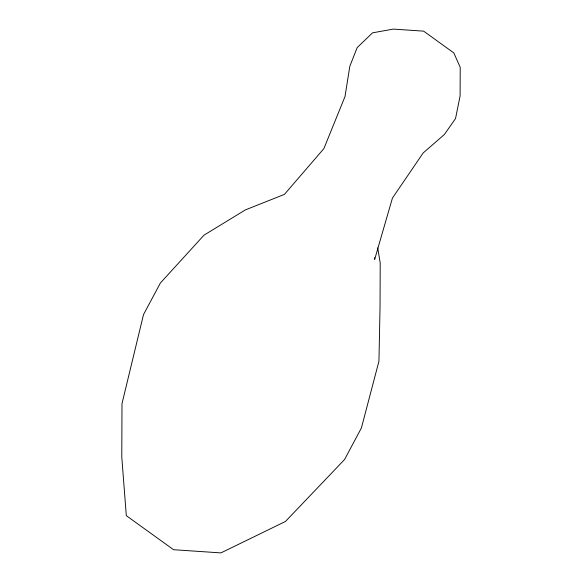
<?xml version="1.0" encoding="UTF-8"?>
<svg xmlns="http://www.w3.org/2000/svg" width="582" height="582" viewBox="0 0 582 582"><rect width="100%" height="100%" fill="white"/><g stroke="black" fill="none" stroke-linecap="round" stroke-linejoin="round"><path stroke-width="0.87" d="M374.67 257.659L374.663 259.448L392.428 198.076L423.165 152.971L444.43 134.442L455.531 118.553L460.1 95.957L460.217 67.352L453.822 52.918L423.616 31.144L393.33 29.1L372.545 32.832L357.152 47.622L349.833 66.239L344.988 96.605L323.854 148.636L284.431 194.388L245.371 209.906L204.042 235.128L160.356 283.048L143.514 314.586L121.994 403.646L121.784 457.045L126.309 515.645L173.552 549.706L220.913 552.9L285.442 521.487L344.551 459.54L361.393 428.003L378.94 361.24L380.039 307.005L380.213 263.006L377.718 247.83"/></g></svg>
